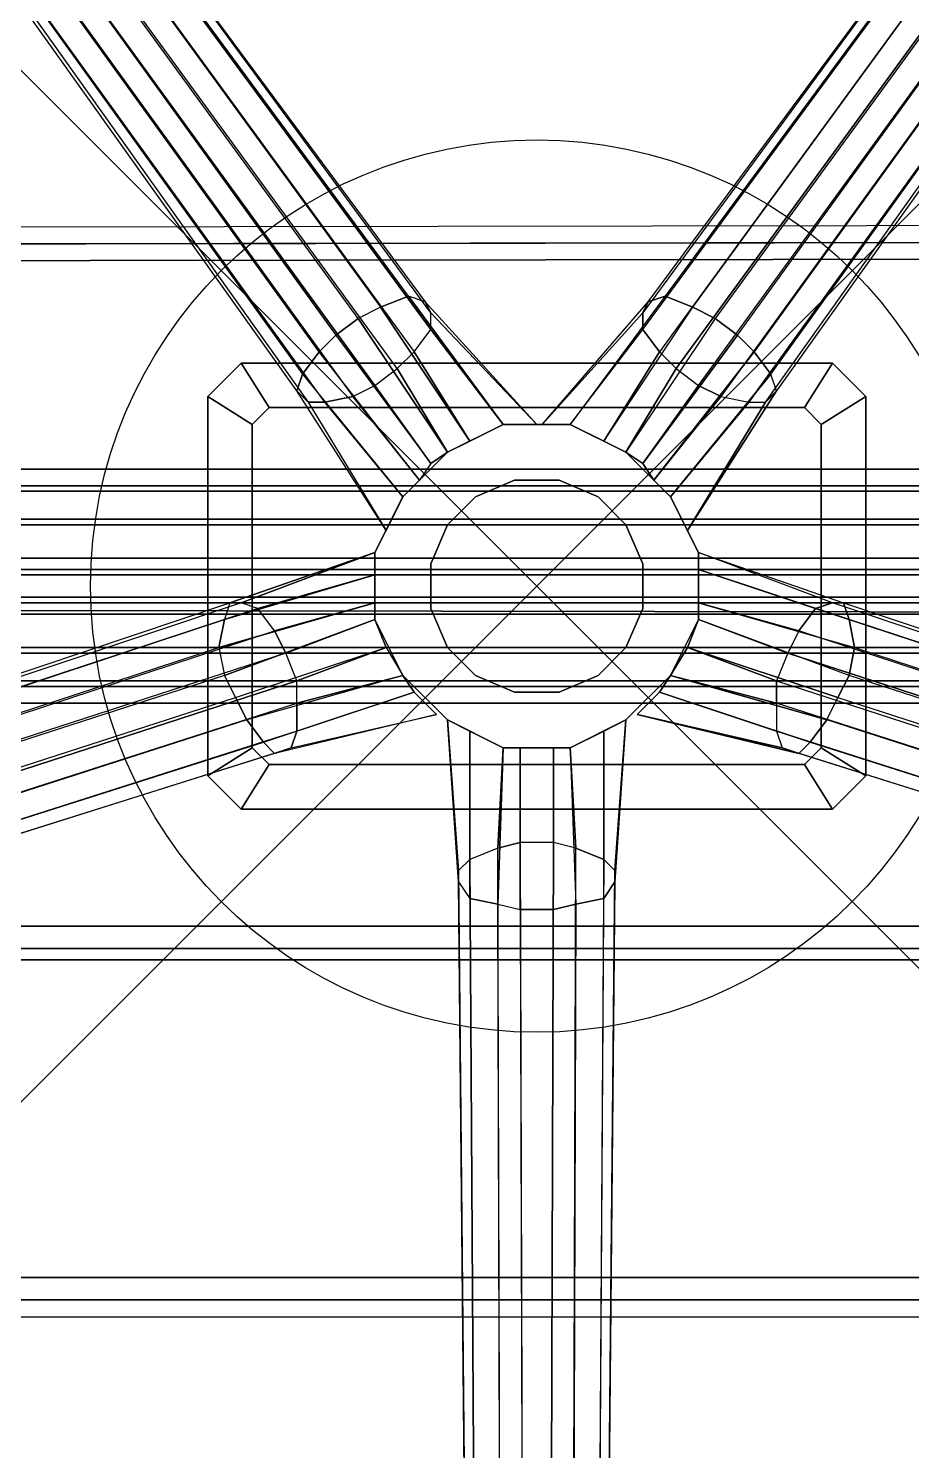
# Model space of a CAD drawing. Extents: x -12.9 to 12.8, y -13.3 to 11.1.
# Drawn here: x -2.91 to 2.04, y -4.86 to 3.11 of the extents above; entities that cross this region are included whole.
import ezdxf

# ---------------------------------------------------------------- set-up
doc = ezdxf.new("R2010")
doc.units = 0
doc.header["$PDMODE"] = 35
doc.header["$PDSIZE"] = 5
doc.layers.add('SEAT', color=5, linetype='Continuous')

msp = doc.modelspace()

# ---------------------------------------------------------------- linework, layer by layer
at = {"layer": 'SEAT'}
msp.add_point((-0.0599, -0.0194, 0.0131), dxfattribs=at)
msp.add_point((-0.0599, -0.0194, 0.0131), dxfattribs=at)
for points in [[(-6.7474, 9.5118, 4.8256), (-0.9349, 1.5431, 5.8256), (-0.7786, 1.6056, 5.5756), (-6.6536, 9.5743, 4.6381)], [(-0.7786, 1.6056, 5.5756), (-6.6536, 9.5743, 4.6381), (-6.5911, 9.5431, 4.4193), (-0.6849, 1.5743, 5.2318)], [(6.5339, 9.5743, 4.6381), (0.6589, 1.6056, 5.5756), (0.5651, 1.5743, 5.2318), (6.4714, 9.5431, 4.4193)], [(0.8151, 1.5431, 5.8256), (6.6276, 9.5118, 4.8256), (6.5339, 9.5743, 4.6381), (0.6589, 1.6056, 5.5756)], [(-1.0599, 1.4806, 5.9506), (-6.8724, 9.4493, 4.8881), (-6.7474, 9.5118, 4.8256), (-0.9349, 1.5431, 5.8256)], [(-6.5911, 9.5431, 4.4193), (-0.6849, 1.5743, 5.2318), (-0.6536, 1.5118, 4.8881), (-6.5599, 9.5431, 4.2631)], [(-6.5599, 9.5431, 4.2631), (-6.5911, 9.4806, 4.0443), (-0.6536, 1.4181, 4.5756), (-0.6536, 1.5118, 4.8881)], [(0.5651, 1.5743, 5.2318), (6.4714, 9.5431, 4.4193), (6.4401, 9.5431, 4.2631), (0.5339, 1.5118, 4.8881)], [(6.4401, 9.5431, 4.2631), (0.5339, 1.5118, 4.8881), (0.5339, 1.4181, 4.5756), (6.4714, 9.4806, 4.0443)], [(6.7526, 9.4493, 4.8881), (0.9401, 1.4806, 5.9506), (0.8151, 1.5431, 5.8256), (6.6276, 9.5118, 4.8256)], [(-1.0599, 1.4806, 5.9506), (-6.8724, 9.4493, 4.8881), (-6.9661, 9.3868, 4.8881), (-1.1849, 1.3868, 5.9506)], [(-6.6536, 9.3868, 3.8881), (-0.7474, 1.2931, 4.3256), (-0.6536, 1.4181, 4.5756), (-6.5911, 9.4806, 4.0443)], [(0.5339, 1.4181, 4.5756), (6.4714, 9.4806, 4.0443), (6.5339, 9.3868, 3.8881), (0.6276, 1.2931, 4.3256)], [(1.0651, 1.3868, 5.9506), (6.8464, 9.3868, 4.8881), (6.7526, 9.4493, 4.8881), (0.9401, 1.4806, 5.9506)], [(-6.9661, 9.3868, 4.8881), (-1.1849, 1.3868, 5.9506), (-1.2786, 1.2931, 5.8256), (-7.0599, 9.2931, 4.8256)], [(-0.8411, 1.1993, 4.1693), (-6.7474, 9.2931, 3.7943), (-6.6536, 9.3868, 3.8881), (-0.7474, 1.2931, 4.3256)], [(6.5339, 9.3868, 3.8881), (0.6276, 1.2931, 4.3256), (0.7214, 1.1993, 4.1693), (6.6276, 9.2931, 3.7943)], [(1.0651, 1.3868, 5.9506), (6.8464, 9.3868, 4.8881), (6.9401, 9.2931, 4.8256), (1.1589, 1.2931, 5.8256)], [(-1.2786, 1.2931, 5.8256), (-7.0599, 9.2931, 4.8256), (-7.1536, 9.1993, 4.6381), (-1.3724, 1.1681, 5.5756)], [(-6.8724, 9.2306, 3.7943), (-0.9661, 1.1056, 4.1693), (-0.8411, 1.1993, 4.1693), (-6.7474, 9.2931, 3.7943)], [(6.6276, 9.2931, 3.7943), (0.7214, 1.1993, 4.1693), (0.8464, 1.1056, 4.1693), (6.7526, 9.2306, 3.7943)], [(6.9401, 9.2931, 4.8256), (1.1589, 1.2931, 5.8256), (1.2526, 1.1681, 5.5756), (7.0339, 9.1993, 4.6381)], [(-7.1536, 9.1993, 4.6381), (-1.3724, 1.1681, 5.5756), (-1.4036, 1.0743, 5.2318), (-7.1536, 9.1368, 4.4193)], [(-1.2474, 1.0118, 4.5756), (-7.0911, 9.1056, 4.0443), (-6.9661, 9.1681, 3.8881), (-1.0911, 1.0431, 4.3256)], [(-6.9661, 9.1681, 3.8881), (-1.0911, 1.0431, 4.3256), (-0.9661, 1.1056, 4.1693), (-6.8724, 9.2306, 3.7943)], [(0.8464, 1.1056, 4.1693), (6.7526, 9.2306, 3.7943), (6.8464, 9.1681, 3.8881), (0.9714, 1.0431, 4.3256)], [(6.8464, 9.1681, 3.8881), (0.9714, 1.0431, 4.3256), (1.1276, 1.0118, 4.5756), (6.9714, 9.1056, 4.0443)], [(1.2526, 1.1681, 5.5756), (7.0339, 9.1993, 4.6381), (7.0339, 9.1368, 4.4193), (1.2839, 1.0743, 5.2318)], [(-1.4036, 1.0743, 5.2318), (-7.1536, 9.1368, 4.4193), (-7.1224, 9.1368, 4.2631), (-1.3411, 1.0118, 4.8881)], [(-7.1224, 9.1368, 4.2631), (-1.3411, 1.0118, 4.8881), (-1.2474, 1.0118, 4.5756), (-7.0911, 9.1056, 4.0443)], [(7.0026, 9.1368, 4.2631), (6.9714, 9.1056, 4.0443), (1.1276, 1.0118, 4.5756), (1.2214, 1.0118, 4.8881)], [(7.0339, 9.1368, 4.4193), (1.2839, 1.0743, 5.2318), (1.2214, 1.0118, 4.8881), (7.0026, 9.1368, 4.2631)], [(-10.2161, 1.9806, 23.6511), (-10.3099, 1.8868, 23.5886), (10.2839, 1.9181, 23.5886), (10.1901, 2.0118, 23.6511)], [(-10.2786, -0.0819, 23.8386), (-10.3099, 1.8868, 23.5886), (10.2839, 1.9181, 23.5886), (10.2526, -0.0819, 23.8386)], [(10.1901, 1.8243, 23.6823), (10.2839, 1.9181, 23.5886), (-10.3099, 1.8868, 23.5886), (-10.2161, 1.7931, 23.6823)], [(-10.2161, 1.7931, 23.6823), (-10.1536, 0.0431, 23.9323), (10.1589, 0.0431, 23.9323), (10.1901, 1.8243, 23.6823)], [(-0.9349, 1.5431, 5.8256), (-0.4349, 0.7931, 6.7943), (-0.2474, 0.8868, 6.5443), (-0.7786, 1.6056, 5.5756)], [(-0.7786, 1.6056, 5.5756), (-0.2474, 0.8868, 6.5443), (-0.0599, 0.8868, 6.2006), (-0.6849, 1.5743, 5.2318)], [(0.6589, 1.6056, 5.5756), (0.1276, 0.8868, 6.5443), (-0.0286, 0.8868, 6.2006), (0.5651, 1.5743, 5.2318)], [(0.3151, 0.7931, 6.7943), (0.8151, 1.5431, 5.8256), (0.6589, 1.6056, 5.5756), (0.1276, 0.8868, 6.5443)], [(-1.0599, 1.4806, 5.9506), (-0.5599, 0.7306, 6.9193), (-0.4349, 0.7931, 6.7943), (-0.9349, 1.5431, 5.8256)], [(-0.6849, 1.5743, 5.2318), (-0.0599, 0.8868, 6.2006), (-0.0599, 0.8868, 4.4193), (-0.6536, 1.5118, 4.8881)], [(-0.0286, 0.8868, 6.2006), (0.5651, 1.5743, 5.2318), (0.5339, 1.5118, 4.8881), (-0.0286, 0.8868, 4.4193)], [(0.9401, 1.4806, 5.9506), (0.4401, 0.7306, 6.9193), (0.3151, 0.7931, 6.7943), (0.8151, 1.5431, 5.8256)], [(-0.5599, 0.7306, 6.9193), (-1.0599, 1.4806, 5.9506), (-1.1849, 1.3868, 5.9506), (-0.6536, 0.6681, 6.9193)], [(-0.6536, 1.5118, 4.8881), (-0.0599, 0.8868, 4.4193), (-0.2474, 0.8868, 4.0756), (-0.6536, 1.4181, 4.5756)], [(0.5339, 1.5118, 4.8881), (-0.0286, 0.8868, 4.4193), (0.1276, 0.8868, 4.0756), (0.5339, 1.4181, 4.5756)], [(0.5339, 0.6681, 6.9193), (1.0651, 1.3868, 5.9506), (0.9401, 1.4806, 5.9506), (0.4401, 0.7306, 6.9193)], [(-1.1849, 1.3868, 5.9506), (-0.6536, 0.6681, 6.9193), (-0.7161, 0.5743, 6.7943), (-1.2786, 1.2931, 5.8256)], [(-0.6536, 1.4181, 4.5756), (-0.2474, 0.8868, 4.0756), (-0.4349, 0.7931, 3.8256), (-0.7474, 1.2931, 4.3256)], [(0.6276, 1.2931, 4.3256), (0.3151, 0.7931, 3.8256), (0.1276, 0.8868, 4.0756), (0.5339, 1.4181, 4.5756)], [(1.0651, 1.3868, 5.9506), (0.5339, 0.6681, 6.9193), (0.5964, 0.5743, 6.7943), (1.1589, 1.2931, 5.8256)], [(-0.7161, 0.5743, 6.7943), (-1.2786, 1.2931, 5.8256), (-1.3724, 1.1681, 5.5756), (-0.8099, 0.4806, 6.5443)], [(-0.7474, 1.2931, 4.3256), (-0.4349, 0.7931, 3.8256), (-0.5599, 0.7306, 3.6693), (-0.8411, 1.1993, 4.1693)], [(0.7214, 1.1993, 4.1693), (0.4401, 0.7306, 3.6693), (0.3151, 0.7931, 3.8256), (0.6276, 1.2931, 4.3256)], [(1.1589, 1.2931, 5.8256), (0.5964, 0.5743, 6.7943), (0.6901, 0.4806, 6.5443), (1.2526, 1.1681, 5.5756)], [(-1.7161, 1.2306, 20.5886), (-1.7161, 1.2306, 18.9323), (-1.9036, 1.0431, 18.9323), (-1.9036, 1.0431, 20.5886)], [(-1.7161, 1.2306, 18.9323), (-1.5599, 0.9806, 18.9323), (-1.6536, 0.8868, 18.9323), (-1.9036, 1.0431, 18.9323)], [(1.5964, 1.2306, 20.5886), (1.5964, 1.2306, 18.9323), (-1.7161, 1.2306, 18.9323), (-1.7161, 1.2306, 20.5886)], [(1.5964, 1.2306, 18.9323), (1.4401, 0.9806, 18.9323), (-1.5599, 0.9806, 18.9323), (-1.7161, 1.2306, 18.9323)], [(-0.8411, 1.1993, 4.1693), (-0.5599, 0.7306, 3.6693), (-0.6536, 0.6681, 3.6693), (-0.9661, 1.1056, 4.1693)], [(0.8464, 1.1056, 4.1693), (0.5339, 0.6681, 3.6693), (0.4401, 0.7306, 3.6693), (0.7214, 1.1993, 4.1693)], [(1.7839, 1.0431, 18.9323), (1.5339, 0.8868, 18.9323), (1.4401, 0.9806, 18.9323), (1.5964, 1.2306, 18.9323)], [(1.7839, 1.0431, 20.5886), (1.7839, 1.0431, 18.9323), (1.5964, 1.2306, 18.9323), (1.5964, 1.2306, 20.5886)], [(-1.3724, 1.1681, 5.5756), (-0.8099, 0.4806, 6.5443), (-0.9036, 0.2931, 6.2006), (-1.4036, 1.0743, 5.2318)], [(1.2526, 1.1681, 5.5756), (0.6901, 0.4806, 6.5443), (0.7839, 0.2931, 6.2006), (1.2839, 1.0743, 5.2318)], [(-1.9036, 1.0431, 20.5886), (-1.9036, 1.0431, 18.9323), (-1.9036, -1.0819, 18.9323), (-1.9036, -1.0819, 20.5886)], [(-1.9036, 1.0431, 18.9323), (-1.6536, 0.8868, 18.9323), (-1.6536, -0.9257, 18.9323), (-1.9036, -1.0819, 18.9323)], [(-0.9036, 0.2931, 6.2006), (-1.4036, 1.0743, 5.2318), (-1.3411, 1.0118, 4.8881), (-0.9036, 0.2931, 4.4193)], [(-1.0911, 1.0431, 4.3256), (-0.7161, 0.5743, 3.8256), (-0.8099, 0.4806, 4.0756), (-1.2474, 1.0118, 4.5756)], [(-0.9661, 1.1056, 4.1693), (-0.6536, 0.6681, 3.6693), (-0.7161, 0.5743, 3.8256), (-1.0911, 1.0431, 4.3256)], [(0.9714, 1.0431, 4.3256), (0.5964, 0.5743, 3.8256), (0.5339, 0.6681, 3.6693), (0.8464, 1.1056, 4.1693)], [(1.1276, 1.0118, 4.5756), (0.6901, 0.4806, 4.0756), (0.5964, 0.5743, 3.8256), (0.9714, 1.0431, 4.3256)], [(1.2839, 1.0743, 5.2318), (0.7839, 0.2931, 6.2006), (0.7839, 0.2931, 4.4193), (1.2214, 1.0118, 4.8881)], [(1.7839, -1.0819, 18.9323), (1.5339, -0.9257, 18.9323), (1.5339, 0.8868, 18.9323), (1.7839, 1.0431, 18.9323)], [(-1.5599, 0.9806, 18.9323), (-1.5599, 0.9806, 20.5886), (-1.6536, 0.8868, 20.5886), (-1.6536, 0.8868, 18.9323)], [(1.4401, 0.9806, 18.9323), (1.4401, 0.9806, 20.5886), (-1.5599, 0.9806, 20.5886), (-1.5599, 0.9806, 18.9323)], [(-1.3411, 1.0118, 4.8881), (-0.9036, 0.2931, 4.4193), (-0.8099, 0.4806, 4.0756), (-1.2474, 1.0118, 4.5756)], [(1.2214, 1.0118, 4.8881), (0.7839, 0.2931, 4.4193), (0.6901, 0.4806, 4.0756), (1.1276, 1.0118, 4.5756)], [(1.5339, 0.8868, 18.9323), (1.5339, 0.8868, 20.5886), (1.4401, 0.9806, 20.5886), (1.4401, 0.9806, 18.9323)], [(-1.6536, 0.8868, 18.9323), (-1.6536, 0.8868, 20.5886), (-1.6536, -0.9257, 20.5886), (-1.6536, -0.9257, 18.9323)], [(-0.2474, 0.8868, 16.4636), (-0.2474, 0.8868, 15.4636), (-0.5599, 0.7306, 15.4636), (-0.5599, 0.7306, 16.4636)], [(-0.2474, 0.8868, 2.7318), (-0.5599, 0.7306, 2.7318), (-0.5599, 0.7306, 8.3568), (-0.2474, 0.8868, 8.3568)], [(0.1276, 0.8868, 16.4636), (0.1276, 0.8868, 15.4636), (-0.2474, 0.8868, 15.4636), (-0.2474, 0.8868, 16.4636)], [(0.1276, 0.8868, 2.7318), (-0.2474, 0.8868, 2.7318), (-0.2474, 0.8868, 8.3568), (0.1276, 0.8868, 8.3568)], [(0.4401, 0.7306, 16.4636), (0.4401, 0.7306, 15.4636), (0.1276, 0.8868, 15.4636), (0.1276, 0.8868, 16.4636)], [(0.4401, 0.7306, 2.7318), (0.1276, 0.8868, 2.7318), (0.1276, 0.8868, 8.3568), (0.4401, 0.7306, 8.3568)], [(-0.5599, 0.7306, 16.4636), (-0.5599, 0.7306, 15.4636), (-0.8099, 0.4806, 15.4636), (-0.8099, 0.4806, 16.4636)], [(-0.5599, 0.7306, 2.7318), (-0.8099, 0.4806, 2.7318), (-0.8099, 0.4806, 8.3568), (-0.5599, 0.7306, 8.3568)], [(0.6901, 0.4806, 16.4636), (0.6901, 0.4806, 15.4636), (0.4401, 0.7306, 15.4636), (0.4401, 0.7306, 16.4636)], [(0.6901, 0.4806, 2.7318), (0.4401, 0.7306, 2.7318), (0.4401, 0.7306, 8.3568), (0.6901, 0.4806, 8.3568)], [(-7.8099, 0.6368, 19.8698), (7.6901, 0.6368, 19.8698), (7.6901, 0.6368, 19.6198), (-7.8099, 0.6368, 19.6198)], [(-7.8099, 0.6368, 19.6198), (7.6901, 0.6368, 19.6198), (7.6901, 0.5118, 19.3698), (-7.8099, 0.5118, 19.3698)], [(-7.8099, 0.5431, 20.1198), (7.6901, 0.5431, 20.1198), (7.6901, 0.6368, 19.8698), (-7.8099, 0.6368, 19.8698)], [(-0.1849, 0.5743, 18.9323), (-0.1849, 0.5743, 13.9323), (-0.4036, 0.4806, 13.9323), (-0.4036, 0.4806, 18.9323)], [(-0.1849, 0.5743, 13.1842), (-0.1849, 0.5743, 8.1842), (-0.4036, 0.4806, 8.1842), (-0.4036, 0.4806, 13.1842)], [(-0.1849, 0.5743, 14.6474), (-0.1849, 0.5743, 9.6474), (-0.4036, 0.4806, 9.6474), (-0.4036, 0.4806, 14.6474)], [(0.0651, 0.5743, 18.9323), (0.0651, 0.5743, 13.9323), (-0.1849, 0.5743, 13.9323), (-0.1849, 0.5743, 18.9323)], [(0.0651, 0.5743, 13.1842), (0.0651, 0.5743, 8.1842), (-0.1849, 0.5743, 8.1842), (-0.1849, 0.5743, 13.1842)], [(0.0651, 0.5743, 14.6474), (0.0651, 0.5743, 9.6474), (-0.1849, 0.5743, 9.6474), (-0.1849, 0.5743, 14.6474)], [(0.2839, 0.4806, 18.9323), (0.2839, 0.4806, 13.9323), (0.0651, 0.5743, 13.9323), (0.0651, 0.5743, 18.9323)], [(0.2839, 0.4806, 13.1842), (0.2839, 0.4806, 8.1842), (0.0651, 0.5743, 8.1842), (0.0651, 0.5743, 13.1842)], [(0.2839, 0.4806, 14.6474), (0.2839, 0.4806, 9.6474), (0.0651, 0.5743, 9.6474), (0.0651, 0.5743, 14.6474)], [(-7.8099, 0.3556, 20.3073), (7.6901, 0.3556, 20.3073), (7.6901, 0.5431, 20.1198), (-7.8099, 0.5431, 20.1198)], [(-7.8099, 0.5118, 19.3698), (7.6901, 0.5118, 19.3698), (7.6901, 0.3243, 19.1823), (-7.8099, 0.3243, 19.1823)], [(-0.8099, 0.4806, 16.4636), (-0.8099, 0.4806, 15.4636), (-0.9661, 0.1681, 15.4636), (-0.9661, 0.1681, 16.4636)], [(-0.8099, 0.4806, 2.7318), (-0.9661, 0.1681, 2.7318), (-0.9661, 0.1681, 8.3568), (-0.8099, 0.4806, 8.3568)], [(-0.4036, 0.4806, 18.9323), (-0.4036, 0.4806, 13.9323), (-0.5599, 0.3243, 13.9323), (-0.5599, 0.3243, 18.9323)], [(-0.4036, 0.4806, 13.1842), (-0.4036, 0.4806, 8.1842), (-0.5599, 0.3243, 8.1842), (-0.5599, 0.3243, 13.1842)], [(-0.4036, 0.4806, 14.6474), (-0.4036, 0.4806, 9.6474), (-0.5599, 0.3243, 9.6474), (-0.5599, 0.3243, 14.6474)], [(0.4401, 0.3243, 18.9323), (0.4401, 0.3243, 13.9323), (0.2839, 0.4806, 13.9323), (0.2839, 0.4806, 18.9323)], [(0.4401, 0.3243, 13.1842), (0.4401, 0.3243, 8.1842), (0.2839, 0.4806, 8.1842), (0.2839, 0.4806, 13.1842)], [(0.4401, 0.3243, 14.6474), (0.4401, 0.3243, 9.6474), (0.2839, 0.4806, 9.6474), (0.2839, 0.4806, 14.6474)], [(0.8464, 0.1681, 16.4636), (0.8464, 0.1681, 15.4636), (0.6901, 0.4806, 15.4636), (0.6901, 0.4806, 16.4636)], [(0.8464, 0.1681, 2.7318), (0.6901, 0.4806, 2.7318), (0.6901, 0.4806, 8.3568), (0.8464, 0.1681, 8.3568)], [(-7.8099, 0.1368, 20.4011), (7.6901, 0.1368, 20.4011), (7.6901, 0.3556, 20.3073), (-7.8099, 0.3556, 20.3073)], [(-7.8099, 0.3243, 19.1823), (7.6901, 0.3243, 19.1823), (7.6901, 0.0743, 19.1198), (-7.8099, 0.0743, 19.1198)], [(-0.5599, 0.3243, 18.9323), (-0.5599, 0.3243, 13.9323), (-0.6536, 0.1056, 13.9323), (-0.6536, 0.1056, 18.9323)], [(-0.5599, 0.3243, 13.1842), (-0.5599, 0.3243, 8.1842), (-0.6536, 0.1056, 8.1842), (-0.6536, 0.1056, 13.1842)], [(-0.5599, 0.3243, 14.6474), (-0.5599, 0.3243, 9.6474), (-0.6536, 0.1056, 9.6474), (-0.6536, 0.1056, 14.6474)], [(0.5339, 0.1056, 18.9323), (0.5339, 0.1056, 13.9323), (0.4401, 0.3243, 13.9323), (0.4401, 0.3243, 18.9323)], [(0.5339, 0.1056, 13.1842), (0.5339, 0.1056, 8.1842), (0.4401, 0.3243, 8.1842), (0.4401, 0.3243, 13.1842)], [(0.5339, 0.1056, 14.6474), (0.5339, 0.1056, 9.6474), (0.4401, 0.3243, 9.6474), (0.4401, 0.3243, 14.6474)], [(-1.8099, -0.2069, 5.5756), (-0.9661, 0.0431, 6.5443), (-0.9661, 0.1681, 6.2006), (-1.7786, -0.1132, 5.2318)], [(-1.7786, -0.1132, 5.2318), (-0.9661, 0.1681, 6.2006), (-0.9661, 0.1681, 4.4193), (-1.7161, -0.1132, 4.8881)], [(-1.7161, -0.1132, 4.8881), (-0.9661, 0.1681, 4.4193), (-0.9661, 0.0431, 4.0756), (-1.6224, -0.1444, 4.5756)], [(-0.9661, 0.1681, 16.4636), (-0.9661, 0.1681, 15.4636), (-0.9661, -0.2069, 15.4636), (-0.9661, -0.2069, 16.4636)], [(-0.9661, 0.1681, 2.7318), (-0.9661, -0.2069, 2.7318), (-0.9661, -0.2069, 8.3568), (-0.9661, 0.1681, 8.3568)], [(0.8464, -0.2069, 16.4636), (0.8464, -0.2069, 15.4636), (0.8464, 0.1681, 15.4636), (0.8464, 0.1681, 16.4636)], [(0.8464, -0.2069, 2.7318), (0.8464, 0.1681, 2.7318), (0.8464, 0.1681, 8.3568), (0.8464, -0.2069, 8.3568)], [(1.6901, -0.2069, 5.5756), (0.8464, 0.0743, 6.5443), (0.8464, 0.1681, 6.2006), (1.6589, -0.1132, 5.2318)], [(0.8464, 0.1681, 6.2006), (1.6589, -0.1132, 5.2318), (1.5964, -0.1132, 4.8881), (0.8464, 0.1681, 4.4193)], [(1.5964, -0.1132, 4.8881), (0.8464, 0.1681, 4.4193), (0.8464, 0.0743, 4.0756), (1.5026, -0.1444, 4.5756)], [(-7.8099, -0.1132, 20.4011), (7.6901, -0.1132, 20.4011), (7.6901, 0.1368, 20.4011), (-7.8099, 0.1368, 20.4011)], [(-0.6536, 0.1056, 18.9323), (-0.6536, 0.1056, 13.9323), (-0.6536, -0.1444, 13.9323), (-0.6536, -0.1444, 18.9323)], [(-0.6536, 0.1056, 13.1842), (-0.6536, 0.1056, 8.1842), (-0.6536, -0.1444, 8.1842), (-0.6536, -0.1444, 13.1842)], [(-0.6536, 0.1056, 14.6474), (-0.6536, 0.1056, 9.6474), (-0.6536, -0.1444, 9.6474), (-0.6536, -0.1444, 14.6474)], [(0.5339, -0.1444, 18.9323), (0.5339, -0.1444, 13.9323), (0.5339, 0.1056, 13.9323), (0.5339, 0.1056, 18.9323)], [(0.5339, -0.1444, 13.1842), (0.5339, -0.1444, 8.1842), (0.5339, 0.1056, 8.1842), (0.5339, 0.1056, 13.1842)], [(0.5339, -0.1444, 14.6474), (0.5339, -0.1444, 9.6474), (0.5339, 0.1056, 9.6474), (0.5339, 0.1056, 14.6474)], [(-10.1536, 0.0431, 23.9323), (-10.2786, -0.0819, 23.8386), (10.2526, -0.0819, 23.8386), (10.1589, 0.0431, 23.9323)], [(-7.8099, 0.0743, 19.1198), (7.6901, 0.0743, 19.1198), (7.6901, -0.1757, 19.1198), (-7.8099, -0.1757, 19.1198)], [(-1.8411, -0.3632, 5.8256), (-0.9661, -0.1132, 6.7943), (-0.9661, 0.0431, 6.5443), (-1.8099, -0.2069, 5.5756)], [(-1.6224, -0.1444, 4.5756), (-0.9661, 0.0431, 4.0756), (-0.9661, -0.1132, 3.8256), (-1.5286, -0.2694, 4.3256)], [(1.4089, -0.2694, 4.3256), (0.8464, -0.1132, 3.8256), (0.8464, 0.0743, 4.0756), (1.5026, -0.1444, 4.5756)], [(0.8464, -0.1132, 6.7943), (1.7214, -0.3632, 5.8256), (1.6901, -0.2069, 5.5756), (0.8464, 0.0743, 6.5443)], [(-1.8099, -0.2069, 5.5756), (-11.2161, -3.3319, 4.6381), (-11.1849, -3.2694, 4.4193), (-1.7786, -0.1132, 5.2318)], [(-11.1849, -3.2694, 4.4193), (-1.7786, -0.1132, 5.2318), (-1.7161, -0.1132, 4.8881), (-11.1536, -3.2694, 4.2631)], [(-11.1536, -3.2694, 4.2631), (-11.0911, -3.2694, 4.0443), (-1.6224, -0.1444, 4.5756), (-1.7161, -0.1132, 4.8881)], [(-11.0286, -3.3944, 3.8881), (-1.5286, -0.2694, 4.3256), (-1.6224, -0.1444, 4.5756), (-11.0911, -3.2694, 4.0443)], [(-10.2786, -2.0507, 24.1198), (-10.2786, -0.0819, 23.8386), (10.2526, -0.0819, 23.8386), (10.2214, -2.0507, 24.1198)], [(10.1589, -0.1757, 23.9636), (10.2526, -0.0819, 23.8386), (-10.2786, -0.0819, 23.8386), (-10.1536, -0.1444, 23.9636)], [(-10.1536, -0.1444, 23.9636), (-10.1536, -1.9257, 24.2136), (10.1276, -1.9257, 24.2136), (10.1589, -0.1757, 23.9636)], [(-7.8099, -0.3632, 20.3386), (7.6901, -0.3632, 20.3386), (7.6901, -0.1132, 20.4011), (-7.8099, -0.1132, 20.4011)], [(-1.8099, -0.5194, 5.9506), (-0.9661, -0.2069, 6.9193), (-0.9661, -0.1132, 6.7943), (-1.8411, -0.3632, 5.8256)], [(-1.5286, -0.2694, 4.3256), (-0.9661, -0.1132, 3.8256), (-0.9661, -0.2069, 3.6693), (-1.4661, -0.3944, 4.1693)], [(-0.6536, -0.1444, 18.9323), (-0.6536, -0.1444, 13.9323), (-0.5599, -0.3632, 13.9323), (-0.5599, -0.3632, 18.9323)], [(-0.6536, -0.1444, 13.1842), (-0.6536, -0.1444, 8.1842), (-0.5599, -0.3632, 8.1842), (-0.5599, -0.3632, 13.1842)], [(-0.6536, -0.1444, 14.6474), (-0.6536, -0.1444, 9.6474), (-0.5599, -0.3632, 9.6474), (-0.5599, -0.3632, 14.6474)], [(0.4401, -0.3632, 18.9323), (0.4401, -0.3632, 13.9323), (0.5339, -0.1444, 13.9323), (0.5339, -0.1444, 18.9323)], [(0.4401, -0.3632, 13.1842), (0.4401, -0.3632, 8.1842), (0.5339, -0.1444, 8.1842), (0.5339, -0.1444, 13.1842)], [(0.4401, -0.3632, 14.6474), (0.4401, -0.3632, 9.6474), (0.5339, -0.1444, 9.6474), (0.5339, -0.1444, 14.6474)], [(1.3464, -0.3944, 4.1693), (0.8464, -0.2069, 3.6693), (0.8464, -0.1132, 3.8256), (1.4089, -0.2694, 4.3256)], [(1.6901, -0.5194, 5.9506), (0.8464, -0.2069, 6.9193), (0.8464, -0.1132, 6.7943), (1.7214, -0.3632, 5.8256)], [(1.5026, -0.1444, 4.5756), (11.0026, -3.2694, 4.0443), (10.9089, -3.3944, 3.8881), (1.4089, -0.2694, 4.3256)], [(11.0339, -3.2694, 4.2631), (1.5964, -0.1132, 4.8881), (1.5026, -0.1444, 4.5756), (11.0026, -3.2694, 4.0443)], [(1.6589, -0.1132, 5.2318), (11.0651, -3.2694, 4.4193), (11.0339, -3.2694, 4.2631), (1.5964, -0.1132, 4.8881)], [(11.0964, -3.3007, 4.6381), (1.6901, -0.2069, 5.5756), (1.6589, -0.1132, 5.2318), (11.0651, -3.2694, 4.4193)], [(-11.1849, -3.4257, 4.8256), (-1.8411, -0.3632, 5.8256), (-1.8099, -0.2069, 5.5756), (-11.2161, -3.3319, 4.6381)], [(-7.8099, -0.1757, 19.1198), (7.6901, -0.1757, 19.1198), (7.6901, -0.3944, 19.2136), (-7.8099, -0.3944, 19.2136)], [(-0.9661, -0.2069, 6.9193), (-1.8099, -0.5194, 5.9506), (-1.7474, -0.6444, 5.9506), (-0.9036, -0.3632, 6.9193)], [(-1.4661, -0.3944, 4.1693), (-0.9661, -0.2069, 3.6693), (-0.9036, -0.3632, 3.6693), (-1.4036, -0.5507, 4.1693)], [(-0.9661, -0.2069, 16.4636), (-0.9661, -0.2069, 15.4636), (-0.8099, -0.5194, 15.4636), (-0.8099, -0.5194, 16.4636)], [(-0.9661, -0.2069, 2.7318), (-0.8099, -0.5194, 2.7318), (-0.8099, -0.5194, 8.3568), (-0.9661, -0.2069, 8.3568)], [(0.6901, -0.5194, 16.4636), (0.6901, -0.5194, 15.4636), (0.8464, -0.2069, 15.4636), (0.8464, -0.2069, 16.4636)], [(0.6901, -0.5194, 2.7318), (0.8464, -0.2069, 2.7318), (0.8464, -0.2069, 8.3568), (0.6901, -0.5194, 8.3568)], [(1.2839, -0.5507, 4.1693), (0.7839, -0.3632, 3.6693), (0.8464, -0.2069, 3.6693), (1.3464, -0.3944, 4.1693)], [(0.7839, -0.3632, 6.9193), (1.6276, -0.6444, 5.9506), (1.6901, -0.5194, 5.9506), (0.8464, -0.2069, 6.9193)], [(1.7214, -0.3632, 5.8256), (11.0651, -3.4257, 4.8256), (11.0964, -3.3007, 4.6381), (1.6901, -0.2069, 5.5756)], [(-1.4661, -0.3944, 4.1693), (-10.9974, -3.4882, 3.7943), (-11.0286, -3.3944, 3.8881), (-1.5286, -0.2694, 4.3256)], [(10.9089, -3.3944, 3.8881), (1.4089, -0.2694, 4.3256), (1.3464, -0.3944, 4.1693), (10.8776, -3.4882, 3.7943)], [(-1.8099, -0.5194, 5.9506), (-11.1849, -3.5507, 4.8881), (-11.1849, -3.4257, 4.8256), (-1.8411, -0.3632, 5.8256)], [(-10.9349, -3.6444, 3.7943), (-1.4036, -0.5507, 4.1693), (-1.4661, -0.3944, 4.1693), (-10.9974, -3.4882, 3.7943)], [(-7.8099, -0.5507, 20.1511), (7.6901, -0.5507, 20.1511), (7.6901, -0.3632, 20.3386), (-7.8099, -0.3632, 20.3386)], [(-7.8099, -0.3944, 19.2136), (7.6901, -0.3944, 19.2136), (7.6901, -0.5819, 19.4011), (-7.8099, -0.5819, 19.4011)], [(-1.7474, -0.6444, 5.9506), (-0.9036, -0.3632, 6.9193), (-0.8099, -0.5194, 6.7943), (-1.6849, -0.7694, 5.8256)], [(-1.4036, -0.5507, 4.1693), (-0.9036, -0.3632, 3.6693), (-0.8099, -0.5194, 3.8256), (-1.4036, -0.6757, 4.3256)], [(-0.5599, -0.3632, 18.9323), (-0.5599, -0.3632, 13.9323), (-0.4036, -0.5194, 13.9323), (-0.4036, -0.5194, 18.9323)], [(-0.5599, -0.3632, 13.1842), (-0.5599, -0.3632, 8.1842), (-0.4036, -0.5194, 8.1842), (-0.4036, -0.5194, 13.1842)], [(-0.5599, -0.3632, 14.6474), (-0.5599, -0.3632, 9.6474), (-0.4036, -0.5194, 9.6474), (-0.4036, -0.5194, 14.6474)], [(0.2839, -0.5194, 18.9323), (0.2839, -0.5194, 13.9323), (0.4401, -0.3632, 13.9323), (0.4401, -0.3632, 18.9323)], [(0.2839, -0.5194, 13.1842), (0.2839, -0.5194, 8.1842), (0.4401, -0.3632, 8.1842), (0.4401, -0.3632, 13.1842)], [(0.2839, -0.5194, 14.6474), (0.2839, -0.5194, 9.6474), (0.4401, -0.3632, 9.6474), (0.4401, -0.3632, 14.6474)], [(1.2839, -0.6757, 4.3256), (0.6901, -0.5194, 3.8256), (0.7839, -0.3632, 3.6693), (1.2839, -0.5507, 4.1693)], [(1.6276, -0.6444, 5.9506), (0.7839, -0.3632, 6.9193), (0.6901, -0.5194, 6.7943), (1.5651, -0.7694, 5.8256)], [(10.8776, -3.4882, 3.7943), (1.3464, -0.3944, 4.1693), (1.2839, -0.5507, 4.1693), (10.8151, -3.6444, 3.7943)], [(11.0651, -3.5507, 4.8881), (1.6901, -0.5194, 5.9506), (1.7214, -0.3632, 5.8256), (11.0651, -3.4257, 4.8256)], [(-1.8099, -0.5194, 5.9506), (-11.1849, -3.5507, 4.8881), (-11.1224, -3.6757, 4.8881), (-1.7474, -0.6444, 5.9506)], [(-10.9349, -3.7382, 3.8881), (-1.4036, -0.6757, 4.3256), (-1.4036, -0.5507, 4.1693), (-10.9349, -3.6444, 3.7943)], [(-7.8099, -0.6757, 19.9011), (7.6901, -0.6757, 19.9011), (7.6901, -0.5507, 20.1511), (-7.8099, -0.5507, 20.1511)], [(-0.8099, -0.5194, 6.7943), (-1.6849, -0.7694, 5.8256), (-1.5911, -0.8944, 5.5756), (-0.7474, -0.6132, 6.5443)], [(-1.4036, -0.6757, 4.3256), (-0.8099, -0.5194, 3.8256), (-0.7474, -0.6132, 4.0756), (-1.4036, -0.8319, 4.5756)], [(-0.8099, -0.5194, 16.4636), (-0.8099, -0.5194, 15.4636), (-0.5599, -0.7694, 15.4636), (-0.5599, -0.7694, 16.4636)], [(-0.8099, -0.5194, 2.7318), (-0.5599, -0.7694, 2.7318), (-0.5599, -0.7694, 8.3568), (-0.8099, -0.5194, 8.3568)], [(-0.4036, -0.5194, 18.9323), (-0.4036, -0.5194, 13.9323), (-0.1849, -0.6132, 13.9323), (-0.1849, -0.6132, 18.9323)], [(-0.4036, -0.5194, 13.1842), (-0.4036, -0.5194, 8.1842), (-0.1849, -0.6132, 8.1842), (-0.1849, -0.6132, 13.1842)], [(-0.4036, -0.5194, 14.6474), (-0.4036, -0.5194, 9.6474), (-0.1849, -0.6132, 9.6474), (-0.1849, -0.6132, 14.6474)], [(0.0651, -0.6132, 18.9323), (0.0651, -0.6132, 13.9323), (0.2839, -0.5194, 13.9323), (0.2839, -0.5194, 18.9323)], [(0.0651, -0.6132, 13.1842), (0.0651, -0.6132, 8.1842), (0.2839, -0.5194, 8.1842), (0.2839, -0.5194, 13.1842)], [(0.0651, -0.6132, 14.6474), (0.0651, -0.6132, 9.6474), (0.2839, -0.5194, 9.6474), (0.2839, -0.5194, 14.6474)], [(0.4401, -0.7694, 16.4636), (0.4401, -0.7694, 15.4636), (0.6901, -0.5194, 15.4636), (0.6901, -0.5194, 16.4636)], [(0.4401, -0.7694, 2.7318), (0.6901, -0.5194, 2.7318), (0.6901, -0.5194, 8.3568), (0.4401, -0.7694, 8.3568)], [(1.2839, -0.8319, 4.5756), (0.6276, -0.6132, 4.0756), (0.6901, -0.5194, 3.8256), (1.2839, -0.6757, 4.3256)], [(1.5651, -0.7694, 5.8256), (0.6901, -0.5194, 6.7943), (0.6276, -0.6132, 6.5443), (1.4714, -0.8944, 5.5756)], [(1.2839, -0.5507, 4.1693), (10.8151, -3.6444, 3.7943), (10.8151, -3.7382, 3.8881), (1.2839, -0.6757, 4.3256)], [(1.6276, -0.6444, 5.9506), (11.0026, -3.6757, 4.8881), (11.0651, -3.5507, 4.8881), (1.6901, -0.5194, 5.9506)], [(-7.8099, -0.5819, 19.4011), (7.6901, -0.5819, 19.4011), (7.6901, -0.6757, 19.6511), (-7.8099, -0.6757, 19.6511)], [(-1.5911, -0.8944, 5.5756), (-0.7474, -0.6132, 6.5443), (-0.6224, -0.7382, 6.2006), (-1.5286, -0.9569, 5.2318)], [(-1.4349, -0.9257, 4.8881), (-0.6224, -0.7382, 4.4193), (-0.7474, -0.6132, 4.0756), (-1.4036, -0.8319, 4.5756)], [(-0.1849, -0.6132, 18.9323), (-0.1849, -0.6132, 13.9323), (0.0651, -0.6132, 13.9323), (0.0651, -0.6132, 18.9323)], [(-0.1849, -0.6132, 13.1842), (-0.1849, -0.6132, 8.1842), (0.0651, -0.6132, 8.1842), (0.0651, -0.6132, 13.1842)], [(-0.1849, -0.6132, 14.6474), (-0.1849, -0.6132, 9.6474), (0.0651, -0.6132, 9.6474), (0.0651, -0.6132, 14.6474)], [(1.4714, -0.8944, 5.5756), (0.6276, -0.6132, 6.5443), (0.5026, -0.7382, 6.2006), (1.4089, -0.9569, 5.2318)], [(1.3151, -0.9257, 4.8881), (0.5026, -0.7382, 4.4193), (0.6276, -0.6132, 4.0756), (1.2839, -0.8319, 4.5756)], [(-11.1224, -3.6757, 4.8881), (-1.7474, -0.6444, 5.9506), (-1.6849, -0.7694, 5.8256), (-11.0911, -3.8007, 4.8256)], [(-1.4036, -0.8319, 4.5756), (-10.9036, -3.8632, 4.0443), (-10.9349, -3.7382, 3.8881), (-1.4036, -0.6757, 4.3256)], [(-7.8099, -0.6757, 19.6511), (7.6901, -0.6757, 19.6511), (7.6901, -0.6757, 19.9011), (-7.8099, -0.6757, 19.9011)], [(10.8151, -3.7382, 3.8881), (1.2839, -0.6757, 4.3256), (1.2839, -0.8319, 4.5756), (10.7839, -3.8632, 4.0443)], [(1.6276, -0.6444, 5.9506), (11.0026, -3.6757, 4.8881), (10.9714, -3.8007, 4.8256), (1.5651, -0.7694, 5.8256)], [(-1.6849, -0.7694, 5.8256), (-11.0911, -3.8007, 4.8256), (-11.0286, -3.8944, 4.6381), (-1.5911, -0.8944, 5.5756)], [(-0.6224, -0.7382, 6.2006), (-1.5286, -0.9569, 5.2318), (-1.4349, -0.9257, 4.8881), (-0.6224, -0.7382, 4.4193)], [(-0.5599, -0.7694, 16.4636), (-0.5599, -0.7694, 15.4636), (-0.2474, -0.9257, 15.4636), (-0.2474, -0.9257, 16.4636)], [(-0.5599, -0.7694, 2.7318), (-0.2474, -0.9257, 2.7318), (-0.2474, -0.9257, 8.3568), (-0.5599, -0.7694, 8.3568)], [(-0.4349, -1.7694, 5.5756), (-0.4349, -0.8319, 6.5443), (-0.5599, -0.7694, 6.2006), (-0.4974, -1.6757, 5.2318)], [(-0.4974, -1.6757, 5.2318), (-0.5599, -0.7694, 6.2006), (-0.5599, -0.7694, 4.4193), (-0.4974, -1.6132, 4.8881)], [(-0.4974, -1.6132, 4.8881), (-0.5599, -0.7694, 4.4193), (-0.4349, -0.8319, 4.0756), (-0.4349, -1.5507, 4.5756)], [(0.1276, -0.9257, 16.4636), (0.1276, -0.9257, 15.4636), (0.4401, -0.7694, 15.4636), (0.4401, -0.7694, 16.4636)], [(0.1276, -0.9257, 2.7318), (0.4401, -0.7694, 2.7318), (0.4401, -0.7694, 8.3568), (0.1276, -0.9257, 8.3568)], [(0.3151, -1.7694, 5.5756), (0.3151, -0.8319, 6.5443), (0.4401, -0.7694, 6.2006), (0.3776, -1.6757, 5.2318)], [(0.3776, -1.6132, 4.8881), (0.4401, -0.7694, 4.4193), (0.3151, -0.8319, 4.0756), (0.3151, -1.5507, 4.5756)], [(0.4401, -0.7694, 6.2006), (0.3776, -1.6757, 5.2318), (0.3776, -1.6132, 4.8881), (0.4401, -0.7694, 4.4193)], [(1.4089, -0.9569, 5.2318), (0.5026, -0.7382, 6.2006), (0.5026, -0.7382, 4.4193), (1.3151, -0.9257, 4.8881)], [(10.9714, -3.8007, 4.8256), (1.5651, -0.7694, 5.8256), (1.4714, -0.8944, 5.5756), (10.9089, -3.8944, 4.6381)], [(-10.9349, -3.9257, 4.2631), (-1.4349, -0.9257, 4.8881), (-1.4036, -0.8319, 4.5756), (-10.9036, -3.8632, 4.0443)], [(-0.4349, -1.5507, 4.5756), (-0.4349, -0.8319, 4.0756), (-0.2474, -0.9257, 3.8256), (-0.2786, -1.4882, 4.3256)], [(-0.2786, -1.8007, 5.8256), (-0.2474, -0.9257, 6.7943), (-0.4349, -0.8319, 6.5443), (-0.4349, -1.7694, 5.5756)], [(0.1589, -1.4882, 4.3256), (0.1276, -0.9257, 3.8256), (0.3151, -0.8319, 4.0756), (0.3151, -1.5507, 4.5756)], [(0.1276, -0.9257, 6.7943), (0.1589, -1.8007, 5.8256), (0.3151, -1.7694, 5.5756), (0.3151, -0.8319, 6.5443)], [(10.8151, -3.9257, 4.2631), (10.7839, -3.8632, 4.0443), (1.2839, -0.8319, 4.5756), (1.3151, -0.9257, 4.8881)], [(-11.0286, -3.8944, 4.6381), (-1.5911, -0.8944, 5.5756), (-1.5286, -0.9569, 5.2318), (-10.9661, -3.9257, 4.4193)], [(-1.5286, -0.9569, 5.2318), (-10.9661, -3.9257, 4.4193), (-10.9349, -3.9257, 4.2631), (-1.4349, -0.9257, 4.8881)], [(-1.9036, -1.0819, 18.9323), (-1.6536, -0.9257, 18.9323), (-1.5599, -1.0194, 18.9323), (-1.7161, -1.2694, 18.9323)], [(-1.6536, -0.9257, 18.9323), (-1.6536, -0.9257, 20.5886), (-1.5599, -1.0194, 20.5886), (-1.5599, -1.0194, 18.9323)], [(-0.2786, -1.4882, 4.3256), (-0.2474, -0.9257, 3.8256), (-0.1536, -0.9257, 3.6693), (-0.1536, -1.4569, 4.1693)], [(-0.1536, -1.8319, 5.9506), (-0.1536, -0.9257, 6.9193), (-0.2474, -0.9257, 6.7943), (-0.2786, -1.8007, 5.8256)], [(-0.2474, -0.9257, 16.4636), (-0.2474, -0.9257, 15.4636), (0.1276, -0.9257, 15.4636), (0.1276, -0.9257, 16.4636)], [(-0.2474, -0.9257, 2.7318), (0.1276, -0.9257, 2.7318), (0.1276, -0.9257, 8.3568), (-0.2474, -0.9257, 8.3568)], [(-0.1536, -1.4569, 4.1693), (-0.1536, -0.9257, 3.6693), (0.0339, -0.9257, 3.6693), (0.0339, -1.4569, 4.1693)], [(-0.1536, -0.9257, 6.9193), (-0.1536, -1.8319, 5.9506), (0.0339, -1.8319, 5.9506), (0.0339, -0.9257, 6.9193)], [(0.0339, -1.4569, 4.1693), (0.0339, -0.9257, 3.6693), (0.1276, -0.9257, 3.8256), (0.1589, -1.4882, 4.3256)], [(0.0339, -1.8319, 5.9506), (0.0339, -0.9257, 6.9193), (0.1276, -0.9257, 6.7943), (0.1589, -1.8007, 5.8256)], [(10.8464, -3.9257, 4.4193), (1.4089, -0.9569, 5.2318), (1.3151, -0.9257, 4.8881), (10.8151, -3.9257, 4.2631)], [(1.4714, -0.8944, 5.5756), (10.9089, -3.8944, 4.6381), (10.8464, -3.9257, 4.4193), (1.4089, -0.9569, 5.2318)], [(1.4401, -1.0194, 18.9323), (1.4401, -1.0194, 20.5886), (1.5339, -0.9257, 20.5886), (1.5339, -0.9257, 18.9323)], [(1.5964, -1.2694, 18.9323), (1.4401, -1.0194, 18.9323), (1.5339, -0.9257, 18.9323), (1.7839, -1.0819, 18.9323)], [(-1.7161, -1.2694, 18.9323), (-1.5599, -1.0194, 18.9323), (1.4401, -1.0194, 18.9323), (1.5964, -1.2694, 18.9323)], [(-1.5599, -1.0194, 18.9323), (-1.5599, -1.0194, 20.5886), (1.4401, -1.0194, 20.5886), (1.4401, -1.0194, 18.9323)], [(-1.9036, -1.0819, 20.5886), (-1.9036, -1.0819, 18.9323), (-1.7161, -1.2694, 18.9323), (-1.7161, -1.2694, 20.5886)], [(1.5964, -1.2694, 20.5886), (1.5964, -1.2694, 18.9323), (1.7839, -1.0819, 18.9323), (1.7839, -1.0819, 20.5886)], [(-1.7161, -1.2694, 20.5886), (-1.7161, -1.2694, 18.9323), (1.5964, -1.2694, 18.9323), (1.5964, -1.2694, 20.5886)], [(-0.2474, -11.5194, 3.8881), (-0.2786, -1.4882, 4.3256), (-0.4349, -1.5507, 4.5756), (-0.3724, -11.5194, 4.0443)], [(-0.1536, -1.4569, 4.1693), (-0.1224, -11.4882, 3.7943), (-0.2474, -11.5194, 3.8881), (-0.2786, -1.4882, 4.3256)], [(0.0026, -11.4882, 3.7943), (0.0339, -1.4569, 4.1693), (-0.1536, -1.4569, 4.1693), (-0.1224, -11.4882, 3.7943)], [(0.1276, -11.5194, 3.8881), (0.1589, -1.4882, 4.3256), (0.0339, -1.4569, 4.1693), (0.0026, -11.4882, 3.7943)], [(0.3151, -1.5507, 4.5756), (0.2526, -11.5194, 4.0443), (0.1276, -11.5194, 3.8881), (0.1589, -1.4882, 4.3256)], [(-0.4036, -11.5819, 4.2631), (-0.3724, -11.5194, 4.0443), (-0.4349, -1.5507, 4.5756), (-0.4974, -1.6132, 4.8881)], [(0.2839, -11.5819, 4.2631), (0.3776, -1.6132, 4.8881), (0.3151, -1.5507, 4.5756), (0.2526, -11.5194, 4.0443)], [(-0.4036, -11.6132, 4.4193), (-0.4974, -1.6757, 5.2318), (-0.4974, -1.6132, 4.8881), (-0.4036, -11.5819, 4.2631)], [(0.3776, -1.6757, 5.2318), (0.2839, -11.6132, 4.4193), (0.2839, -11.5819, 4.2631), (0.3776, -1.6132, 4.8881)], [(-0.4349, -1.7694, 5.5756), (-0.3724, -11.6444, 4.6381), (-0.4036, -11.6132, 4.4193), (-0.4974, -1.6757, 5.2318)], [(0.2526, -11.6444, 4.6381), (0.3151, -1.7694, 5.5756), (0.3776, -1.6757, 5.2318), (0.2839, -11.6132, 4.4193)], [(-0.2474, -11.6757, 4.8256), (-0.2786, -1.8007, 5.8256), (-0.4349, -1.7694, 5.5756), (-0.3724, -11.6444, 4.6381)], [(-0.1536, -1.8319, 5.9506), (-0.1224, -11.6757, 4.8881), (-0.2474, -11.6757, 4.8256), (-0.2786, -1.8007, 5.8256)], [(-0.1536, -1.8319, 5.9506), (-0.1224, -11.6757, 4.8881), (0.0026, -11.6757, 4.8881), (0.0339, -1.8319, 5.9506)], [(0.0026, -11.6757, 4.8881), (0.0339, -1.8319, 5.9506), (0.1589, -1.8007, 5.8256), (0.1276, -11.6757, 4.8256)], [(0.1589, -1.8007, 5.8256), (0.1276, -11.6757, 4.8256), (0.2526, -11.6444, 4.6381), (0.3151, -1.7694, 5.5756)], [(-10.1536, -1.9257, 24.2136), (-10.2786, -2.0507, 24.1198), (10.2214, -2.0507, 24.1198), (10.1276, -1.9257, 24.2136)], [(-10.2474, -4.0194, 24.4011), (-10.2786, -2.0507, 24.1198), (10.2214, -2.0507, 24.1198), (10.2214, -4.0194, 24.4011)], [(10.1276, -2.1132, 24.2136), (10.2214, -2.0507, 24.1198), (-10.2786, -2.0507, 24.1198), (-10.1536, -2.1132, 24.2136)], [(-10.1536, -2.1132, 24.2136), (-10.1536, -3.8944, 24.4636), (10.1276, -3.8944, 24.4636), (10.1276, -2.1132, 24.2136)], [(-10.1536, -3.8944, 24.4636), (-10.2474, -4.0194, 24.4011), (10.2214, -4.0194, 24.4011), (10.1276, -3.8944, 24.4636)], [(10.1276, -4.1132, 24.4948), (10.2214, -4.0194, 24.4011), (-10.2474, -4.0194, 24.4011), (-10.1536, -4.1132, 24.4948)]]:
    msp.add_3dface(points, dxfattribs=at)
for points, invisible_edges in [([(-10.3099, 2.8243, 23.4636), (-10.3099, 3.2618, 23.4636), (10.2839, 3.2618, 23.4636), (10.2839, 2.8243, 23.4636)], 10), ([(-10.2161, 3.2618, 23.5886), (-10.2161, 2.7931, 23.5573), (10.1901, 2.7931, 23.5573), (10.1901, 3.2618, 23.5886)], 10), ([(10.2839, 2.8243, 23.4636), (10.2839, 1.9181, 23.5886), (-10.3099, 1.8868, 23.5886), (-10.3099, 2.8243, 23.4636)], 8), ([(10.1901, 2.0118, 23.6511), (10.1901, 2.7931, 23.5573), (-10.2161, 2.7931, 23.5573), (-10.2161, 1.9806, 23.6511)], 10), ([(-1.5599, 0.9806, 20.5886), (-1.7161, 1.2306, 20.5886), (-1.9036, 1.0431, 20.5886), (-1.6536, 0.8868, 20.5886)], 5), ([(1.4401, 0.9806, 20.5886), (1.5964, 1.2306, 20.5886), (-1.7161, 1.2306, 20.5886), (-1.5599, 0.9806, 20.5886)], 5), ([(1.5339, 0.8868, 20.5886), (1.7839, 1.0431, 20.5886), (1.5964, 1.2306, 20.5886), (1.4401, 0.9806, 20.5886)], 5), ([(-1.9036, 0.6368, 19.9011), (-1.9036, 1.0431, 20.5886), (-1.9036, 1.0431, 18.9323), (-1.9036, 0.6368, 19.6198)], 5), ([(-1.9036, 0.6368, 19.6198), (-1.9036, 1.0431, 18.9323), (-1.9036, 0.3556, 19.2136), (-1.9036, 0.5431, 19.4011)], 3), ([(-1.9036, 0.3556, 19.2136), (-1.9036, 1.0431, 18.9323), (-1.9036, 1.0431, 18.9323), (-1.9036, 0.1056, 19.1198)], 5), ([(-1.9036, 0.1056, 19.1198), (-1.9036, 1.0431, 18.9323), (-1.9036, -1.0819, 18.9323), (-1.9036, -0.1444, 19.1198)], 5), ([(-1.9036, -0.1444, 20.4011), (-1.9036, -1.0819, 20.5886), (-1.9036, 1.0431, 20.5886), (-1.9036, 0.1056, 20.4011)], 5), ([(-1.9036, 0.3556, 20.3073), (-1.9036, 0.1056, 20.4011), (-1.9036, 1.0431, 20.5886), (-1.9036, 0.5431, 20.1198)], 6), ([(-1.9036, 0.5431, 20.1198), (-1.9036, 1.0431, 20.5886), (-1.9036, 1.0431, 20.5886), (-1.9036, 0.6368, 19.9011)], 5), ([(-1.6536, 0.8868, 20.5886), (-1.9036, 1.0431, 20.5886), (-1.9036, -1.0819, 20.5886), (-1.6536, -0.9257, 20.5886)], 5), ([(1.5339, -0.9257, 20.5886), (1.7839, -1.0819, 20.5886), (1.7839, 1.0431, 20.5886), (1.5339, 0.8868, 20.5886)], 5), ([(1.7839, 1.0431, 20.5886), (1.7839, 0.6368, 19.9011), (1.7839, 0.6368, 19.6198), (1.7839, 1.0431, 18.9323)], 5), ([(1.7839, 1.0431, 18.9323), (1.7839, 0.3556, 19.2136), (1.7839, 0.1056, 19.1198), (1.7839, 1.0431, 18.9323)], 5), ([(1.7839, 1.0431, 18.9323), (1.7839, 0.1056, 19.1198), (1.7839, -0.1444, 19.1198), (1.7839, -1.0819, 18.9323)], 5), ([(1.7839, 1.0431, 18.9323), (1.7839, 0.6368, 19.6198), (1.7839, 0.5431, 19.4011), (1.7839, 0.3556, 19.2136)], 9), ([(1.7839, 1.0431, 20.5886), (1.7839, 0.5431, 20.1198), (1.7839, 0.6368, 19.9011), (1.7839, 1.0431, 20.5886)], 5), ([(1.7839, 0.1056, 20.4011), (1.7839, 0.3556, 20.3073), (1.7839, 0.5431, 20.1198), (1.7839, 1.0431, 20.5886)], 12), ([(1.7839, -1.0819, 20.5886), (1.7839, -0.1444, 20.4011), (1.7839, 0.1056, 20.4011), (1.7839, 1.0431, 20.5886)], 5), ([(1.4401, 0.9806, 18.9323), (-1.6536, -0.9257, 18.9323), (-1.6536, 0.8868, 18.9323), (-1.5599, 0.9806, 18.9323)], 1), ([(-1.5599, -1.0194, 18.9323), (-1.6536, -0.9257, 18.9323), (1.4401, 0.9806, 18.9323), (1.5339, 0.8868, 18.9323)], 10), ([(-1.6536, 0.6368, 19.6198), (-1.6536, 0.8868, 18.9323), (-1.6536, 0.8868, 20.5886), (-1.6536, 0.6368, 19.9011)], 5), ([(-1.6536, -0.1444, 19.1198), (-1.6536, -0.9257, 18.9323), (-1.6536, 0.8868, 18.9323), (-1.6536, 0.1056, 19.1198)], 5), ([(-1.6536, 0.8868, 18.9323), (-1.6536, 0.3556, 19.2136), (-1.6536, 0.1056, 19.1198), (-1.6536, 0.8868, 18.9323)], 5), ([(-1.6536, 0.3556, 19.2136), (-1.6536, 0.8868, 18.9323), (-1.6536, 0.6368, 19.6198), (-1.6536, 0.5431, 19.4011)], 3), ([(-1.6536, 0.6368, 19.9011), (-1.6536, 0.8868, 20.5886), (-1.6536, 0.3556, 20.3073), (-1.6536, 0.5431, 20.1198)], 3), ([(-1.6536, 0.8868, 20.5886), (-1.6536, 0.1056, 20.4011), (-1.6536, 0.3556, 20.3073), (-1.6536, 0.8868, 20.5886)], 5), ([(-1.6536, 0.1056, 20.4011), (-1.6536, 0.8868, 20.5886), (-1.6536, -0.9257, 20.5886), (-1.6536, -0.1444, 20.4011)], 5), ([(1.4401, -1.0194, 18.9323), (-1.5599, -1.0194, 18.9323), (1.5339, 0.8868, 18.9323), (1.5339, -0.9257, 18.9323)], 2), ([(-0.1849, 0.5743, 16.4636), (-0.2474, 0.8868, 16.4636), (-0.5599, 0.7306, 16.4636), (-0.4036, 0.4806, 16.4636)], 5), ([(0.0651, 0.5743, 16.4636), (0.1276, 0.8868, 16.4636), (-0.2474, 0.8868, 16.4636), (-0.1849, 0.5743, 16.4636)], 5), ([(0.2839, 0.4806, 16.4636), (0.4401, 0.7306, 16.4636), (0.1276, 0.8868, 16.4636), (0.0651, 0.5743, 16.4636)], 5), ([(1.5339, 0.8868, 18.9323), (1.5339, 0.6368, 19.6198), (1.5339, 0.6368, 19.9011), (1.5339, 0.8868, 20.5886)], 5), ([(1.5339, 0.3556, 19.2136), (1.5339, 0.8868, 18.9323), (1.5339, 0.8868, 18.9323), (1.5339, 0.1056, 19.1198)], 5), ([(1.5339, 0.8868, 18.9323), (1.5339, 0.3556, 19.2136), (1.5339, 0.5431, 19.4011), (1.5339, 0.6368, 19.6198)], 9), ([(1.5339, -0.9257, 18.9323), (1.5339, -0.1444, 19.1198), (1.5339, 0.1056, 19.1198), (1.5339, 0.8868, 18.9323)], 5), ([(1.5339, 0.1056, 20.4011), (1.5339, 0.8868, 20.5886), (1.5339, 0.8868, 20.5886), (1.5339, 0.3556, 20.3073)], 5), ([(1.5339, 0.8868, 20.5886), (1.5339, 0.1056, 20.4011), (1.5339, -0.1444, 20.4011), (1.5339, -0.9257, 20.5886)], 5), ([(1.5339, 0.8868, 20.5886), (1.5339, 0.6368, 19.9011), (1.5339, 0.5431, 20.1198), (1.5339, 0.3556, 20.3073)], 9), ([(-0.4036, 0.4806, 16.4636), (-0.5599, 0.7306, 16.4636), (-0.8099, 0.4806, 16.4636), (-0.5599, 0.3243, 16.4636)], 5), ([(0.4401, 0.3243, 16.4636), (0.6901, 0.4806, 16.4636), (0.4401, 0.7306, 16.4636), (0.2839, 0.4806, 16.4636)], 5), ([(-0.5599, 0.3243, 16.4636), (-0.8099, 0.4806, 16.4636), (-0.9661, 0.1681, 16.4636), (-0.6536, 0.1056, 16.4636)], 5), ([(0.5339, 0.1056, 16.4636), (0.8464, 0.1681, 16.4636), (0.6901, 0.4806, 16.4636), (0.4401, 0.3243, 16.4636)], 5), ([(-0.6536, 0.1056, 16.4636), (-0.9661, 0.1681, 16.4636), (-0.9661, -0.2069, 16.4636), (-0.6536, -0.1444, 16.4636)], 5), ([(0.5339, -0.1444, 16.4636), (0.8464, -0.2069, 16.4636), (0.8464, 0.1681, 16.4636), (0.5339, 0.1056, 16.4636)], 5), ([(-1.9036, -0.1444, 19.1198), (-1.9036, -1.0819, 18.9323), (-1.9036, -1.0819, 18.9323), (-1.9036, -0.3944, 19.2136)], 5), ([(-1.9036, -0.3944, 20.3073), (-1.9036, -1.0819, 20.5886), (-1.9036, -1.0819, 20.5886), (-1.9036, -0.1444, 20.4011)], 5), ([(-1.6536, -0.9257, 18.9323), (-1.6536, -0.1444, 19.1198), (-1.6536, -0.3944, 19.2136), (-1.6536, -0.9257, 18.9323)], 5), ([(-1.6536, -0.9257, 20.5886), (-1.6536, -0.3944, 20.3073), (-1.6536, -0.1444, 20.4011), (-1.6536, -0.9257, 20.5886)], 5), ([(-0.6536, -0.1444, 16.4636), (-0.9661, -0.2069, 16.4636), (-0.8099, -0.5194, 16.4636), (-0.5599, -0.3632, 16.4636)], 5), ([(0.4401, -0.3632, 16.4636), (0.6901, -0.5194, 16.4636), (0.8464, -0.2069, 16.4636), (0.5339, -0.1444, 16.4636)], 5), ([(1.5339, -0.1444, 19.1198), (1.5339, -0.9257, 18.9323), (1.5339, -0.9257, 18.9323), (1.5339, -0.3944, 19.2136)], 5), ([(1.5339, -0.3944, 20.3073), (1.5339, -0.9257, 20.5886), (1.5339, -0.9257, 20.5886), (1.5339, -0.1444, 20.4011)], 5), ([(1.7839, -1.0819, 18.9323), (1.7839, -0.1444, 19.1198), (1.7839, -0.3944, 19.2136), (1.7839, -1.0819, 18.9323)], 5), ([(1.7839, -1.0819, 20.5886), (1.7839, -0.3944, 20.3073), (1.7839, -0.1444, 20.4011), (1.7839, -1.0819, 20.5886)], 5), ([(-1.9036, -0.3944, 19.2136), (-1.9036, -1.0819, 18.9323), (-1.9036, -0.6757, 19.6198), (-1.9036, -0.5819, 19.4011)], 3), ([(-1.9036, -0.6757, 19.9011), (-1.9036, -1.0819, 20.5886), (-1.9036, -0.3944, 20.3073), (-1.9036, -0.5819, 20.1198)], 3), ([(-1.6536, -0.9257, 18.9323), (-1.6536, -0.3944, 19.2136), (-1.6536, -0.5819, 19.4011), (-1.6536, -0.6757, 19.6198)], 9), ([(-1.6536, -0.3944, 20.3073), (-1.6536, -0.9257, 20.5886), (-1.6536, -0.6757, 19.9011), (-1.6536, -0.5819, 20.1198)], 3), ([(-0.5599, -0.3632, 16.4636), (-0.8099, -0.5194, 16.4636), (-0.5599, -0.7694, 16.4636), (-0.4036, -0.5194, 16.4636)], 5), ([(0.2839, -0.5194, 16.4636), (0.4401, -0.7694, 16.4636), (0.6901, -0.5194, 16.4636), (0.4401, -0.3632, 16.4636)], 5), ([(1.5339, -0.3944, 19.2136), (1.5339, -0.9257, 18.9323), (1.5339, -0.6757, 19.6198), (1.5339, -0.5819, 19.4011)], 3), ([(1.5339, -0.9257, 20.5886), (1.5339, -0.3944, 20.3073), (1.5339, -0.5819, 20.1198), (1.5339, -0.6757, 19.9011)], 9), ([(1.7839, -1.0819, 18.9323), (1.7839, -0.3944, 19.2136), (1.7839, -0.5819, 19.4011), (1.7839, -0.6757, 19.6198)], 9), ([(1.7839, -1.0819, 20.5886), (1.7839, -0.6757, 19.9011), (1.7839, -0.5819, 20.1198), (1.7839, -0.3944, 20.3073)], 9), ([(-0.4036, -0.5194, 16.4636), (-0.5599, -0.7694, 16.4636), (-0.2474, -0.9257, 16.4636), (-0.1849, -0.6132, 16.4636)], 5), ([(0.0651, -0.6132, 16.4636), (0.1276, -0.9257, 16.4636), (0.4401, -0.7694, 16.4636), (0.2839, -0.5194, 16.4636)], 5), ([(-0.1849, -0.6132, 16.4636), (-0.2474, -0.9257, 16.4636), (0.1276, -0.9257, 16.4636), (0.0651, -0.6132, 16.4636)], 5), ([(-1.9036, -0.6757, 19.6198), (-1.9036, -1.0819, 18.9323), (-1.9036, -1.0819, 20.5886), (-1.9036, -0.6757, 19.9011)], 5), ([(-1.6536, -0.9257, 18.9323), (-1.6536, -0.6757, 19.6198), (-1.6536, -0.6757, 19.9011), (-1.6536, -0.9257, 20.5886)], 5), ([(1.5339, -0.6757, 19.6198), (1.5339, -0.9257, 18.9323), (1.5339, -0.9257, 20.5886), (1.5339, -0.6757, 19.9011)], 5), ([(1.7839, -1.0819, 18.9323), (1.7839, -0.6757, 19.6198), (1.7839, -0.6757, 19.9011), (1.7839, -1.0819, 20.5886)], 5), ([(-1.6536, -0.9257, 20.5886), (-1.9036, -1.0819, 20.5886), (-1.7161, -1.2694, 20.5886), (-1.5599, -1.0194, 20.5886)], 5), ([(1.4401, -1.0194, 20.5886), (1.5964, -1.2694, 20.5886), (1.7839, -1.0819, 20.5886), (1.5339, -0.9257, 20.5886)], 5), ([(-1.5599, -1.0194, 20.5886), (-1.7161, -1.2694, 20.5886), (1.5964, -1.2694, 20.5886), (1.4401, -1.0194, 20.5886)], 5), ([(-10.2161, -5.7382, 24.6511), (-10.2474, -4.0194, 24.4011), (10.2214, -4.0194, 24.4011), (10.2214, -5.7382, 24.6511)], 8), ([(-10.1536, -4.1132, 24.4948), (-10.1224, -5.7382, 24.7448), (10.0964, -5.7382, 24.7448), (10.1276, -4.1132, 24.4948)], 10)]:
    msp.add_3dface(points, dxfattribs=dict(at, invisible_edges=invisible_edges))

doc.saveas('drawing.dxf')
